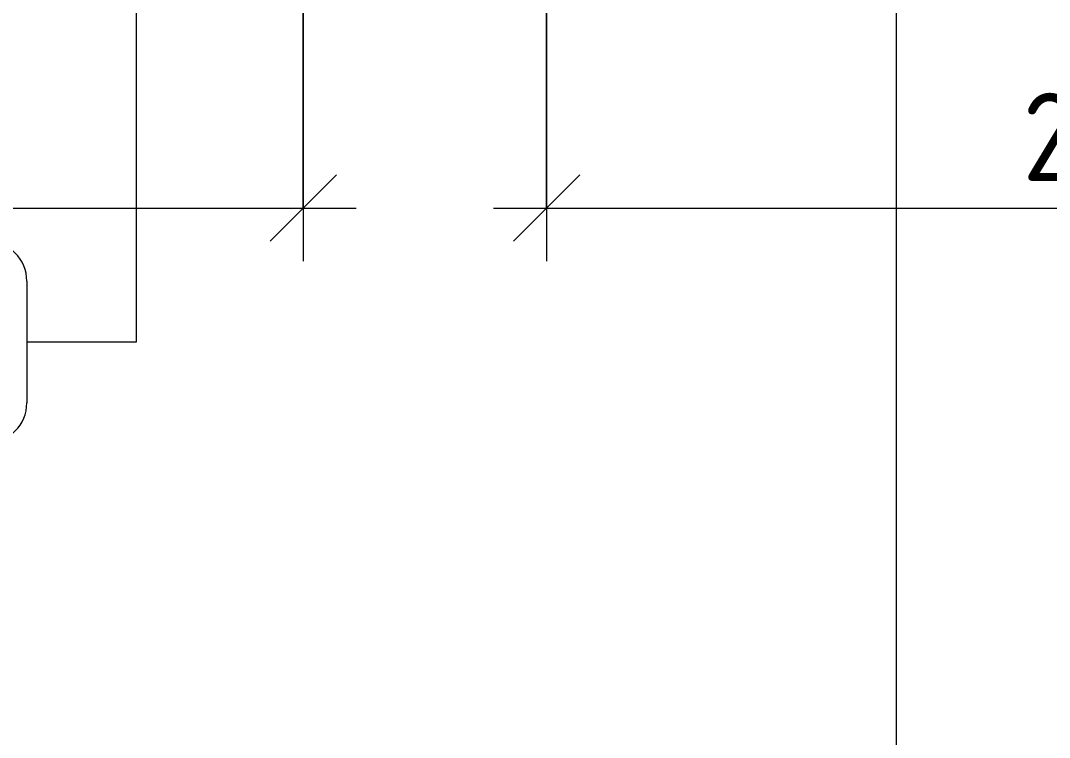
# Model space of a CAD drawing. Header units: millimetres. Extents: x -8624 to 200327, y -8553 to 29000.
# Drawn here: x 169224 to 171556, y 24785 to 26410 of the extents above; entities that cross this region are included whole.
import ezdxf

# ---------------------------------------------------------------- set-up
doc = ezdxf.new("R2010")
doc.units = ezdxf.units.MM
doc.linetypes.add('Осевая', pattern=[15875, 3175, -2381.25, 7937.5, -2381.25])
for name, color, linetype, lineweight in [('A-ANNO-DIMS', 7, 'Continuous', 9), ('A-ANNO-DIMS-100', 7, 'Continuous', 9), ('Марки для знаков', 7, 'Continuous', 9), ('Оси', 7, 'Continuous', 9), ('Оси-2', 7, 'Осевая', 9)]:
    doc.layers.add(name, color=color, linetype=linetype, lineweight=lineweight)
doc.styles.add('ISOCPEUR_1', font='isocpeur.ttf', dxfattribs={"width": 0.9, "height": 200})
doc.dimstyles.new('ISO-2_0_0_9К_Средний_округл2', dxfattribs={"dimscale": 304.8, "dimtxt": 199.196235, "dimasz": 0.492126, "dimexe": 0.393701, "dimexo": 0, "dimgap": 0, "dimtad": 1, "dimdec": 0, "dimrnd": 10, "dimzin": 0, "dimdsep": 46, "dimtxsty": 'ISOCPEUR_1', "dimblk1": 'OBLIQUE', "dimblk2": 'OBLIQUE', "dimsah": 1, "dimcen": 0.09, "dimdle": 0.393701, "dimazin": 0, "dimtfac": 1, "dimtdec": 4, "dimtix": 1, "dimtmove": 0, "dimatfit": 3, "dimfxl": 1, "dimtvp": 1, "dimtolj": 1, "dimtzin": 0, "dimarcsym": 2})

# ---------------------------------------------------------------- blocks, each defined once
blk = doc.blocks.new('DIMBLOCK33-План зашивки приборов отопления в осях 3 этажа 12-23')
at = {"layer": 'A-ANNO-DIMS-100'}
for p, q in [((169864.7, 26578.3), (169864.7, 25865)), ((169864.7, 25985), (169864.7, 26578.3)), ((167039.8, 25985), (169984.7, 25985)), ((167159.8, 26000), (167159.8, 25865)), ((167159.8, 25985), (167159.8, 26000))]:
    blk.add_line(p, q, dxfattribs=at)
at = {"layer": 'A-ANNO-DIMS-100', "lineweight": 20}
for p, q in [((167159.8, 25985), (167234.8, 26060)), ((169864.7, 25985), (169939.7, 26060)), ((167159.8, 25985), (167084.8, 25910)), ((169864.7, 25985), (169789.7, 25910))]:
    blk.add_line(p, q, dxfattribs=at)
at = {"layer": 'A-ANNO-DIMS-100', "color": 0, "insert": (168259.4, 26246.3), "char_height": 200, "width": 606.782, "attachment_point": 1, "line_spacing_factor": 1.149209, "style": 'ISOCPEUR_1'}
blk.add_mtext('2700', dxfattribs=at)
blk = doc.blocks.new('_Oblique')
at = {"color": 0, "linetype": 'ByBlock', "lineweight": -2}
blk.add_line((-0.5, -0.5), (0.5, 0.5), dxfattribs=at)
blk = doc.blocks.new('DIMBLOCK34-План зашивки приборов отопления в осях 3 этажа 12-23')
at = {"layer": 'A-ANNO-DIMS-100'}
for p, q in [((170416.2, 26578.3), (170416.2, 25865)), ((170416.2, 25985), (170416.2, 26578.3)), ((173079.8, 26580), (173079.8, 25865)), ((173079.8, 25985), (173079.8, 26580)), ((170296.2, 25985), (173199.8, 25985))]:
    blk.add_line(p, q, dxfattribs=at)
at = {"layer": 'A-ANNO-DIMS-100', "lineweight": 20}
for p, q in [((170416.2, 25985), (170491.2, 26060)), ((173079.8, 25985), (173154.8, 26060)), ((170416.2, 25985), (170341.2, 25910)), ((173079.8, 25985), (173004.8, 25910))]:
    blk.add_line(p, q, dxfattribs=at)
at = {"layer": 'A-ANNO-DIMS-100', "color": 0, "insert": (171495.2, 26246.3), "char_height": 200, "width": 606.782, "attachment_point": 1, "line_spacing_factor": 1.149209, "style": 'ISOCPEUR_1'}
blk.add_mtext('2660', dxfattribs=at)
blk = doc.blocks.new('Марка_Знаки - В прямоуг_Наименование краткое-30718135-План зашивки приборов отопления в осях 3 этажа 12-23')
at = {"layer": 'Марки для знаков'}
for p, q in [((-2.455, 2.278), (2.455, 2.278)), ((-3.355, 1.378), (-3.355, -1.384)), ((3.355, 1.378), (3.355, -1.378)), ((-2.461, -2.278), (2.455, -2.278))]:
    blk.add_line(p, q, dxfattribs=at)
for centre, radius, start, end in [((-2.455, 1.378), 0.9, 90, 180), ((2.455, 1.378), 0.9, 0, 90), ((-2.461, -1.384), 0.893, 180, 270), ((2.455, -1.378), 0.9, 270, 0)]:
    blk.add_arc(centre, radius, start, end, dxfattribs=at)

msp = doc.modelspace()

# ---------------------------------------------------------------- linework, layer by layer
at = {"layer": 'Марки для знаков'}
for p, q in [((169485.6, 26755.8), (169485.6, 25681.4)), ((169485.6, 25681.4), (169238, 25681.4))]:
    msp.add_line(p, q, dxfattribs=at)
at = {"layer": 'Оси'}
msp.add_line((171209.8, 24898.1), (171209.8, 27398.1), dxfattribs=at)
at = {"layer": 'Оси-2'}
msp.add_line((171209.8, 593.7), (171209.8, 24898.1), dxfattribs=at)

# ---------------------------------------------------------------- block references
at = {"layer": 'Марки для знаков', "xscale": 99.99999999999993, "yscale": 99.99999999999993, "zscale": 99.99999999999993}
msp.add_blockref('Марка_Знаки - В прямоуг_Наименование краткое-30718135-План зашивки приборов отопления в осях 3 этажа 12-23', (168902.5, 25681.4), dxfattribs=at)

# ---------------------------------------------------------------- dimensions: what is measured, and where the dimension line sits
at = {"layer": 'A-ANNO-DIMS'}
for base, p1, p2, override, picture, middle in [((169864.7, 25985), (167159.8, 26000), (169864.7, 26578.3), {"dimpost": '<>', "dimfxl": 2765.95436}, 'DIMBLOCK33-План зашивки приборов отопления в осях 3 этажа 12-23', (168512.3, 26085)), ((173079.8, 25985), (170416.2, 26578.3), (173079.8, 26580), {"dimpost": '<>', "dimfxl": 2663.629574}, 'DIMBLOCK34-План зашивки приборов отопления в осях 3 этажа 12-23', (171748, 26085))]:
    dim = msp.add_linear_dim(base=base, p1=p1, p2=p2, dimstyle='ISO-2_0_0_9К_Средний_округл2', override=override, dxfattribs=at)
    dim.commit()
    dim.dimension.update_dxf_attribs({"geometry": picture, "text_midpoint": middle})

doc.saveas('drawing.dxf')
